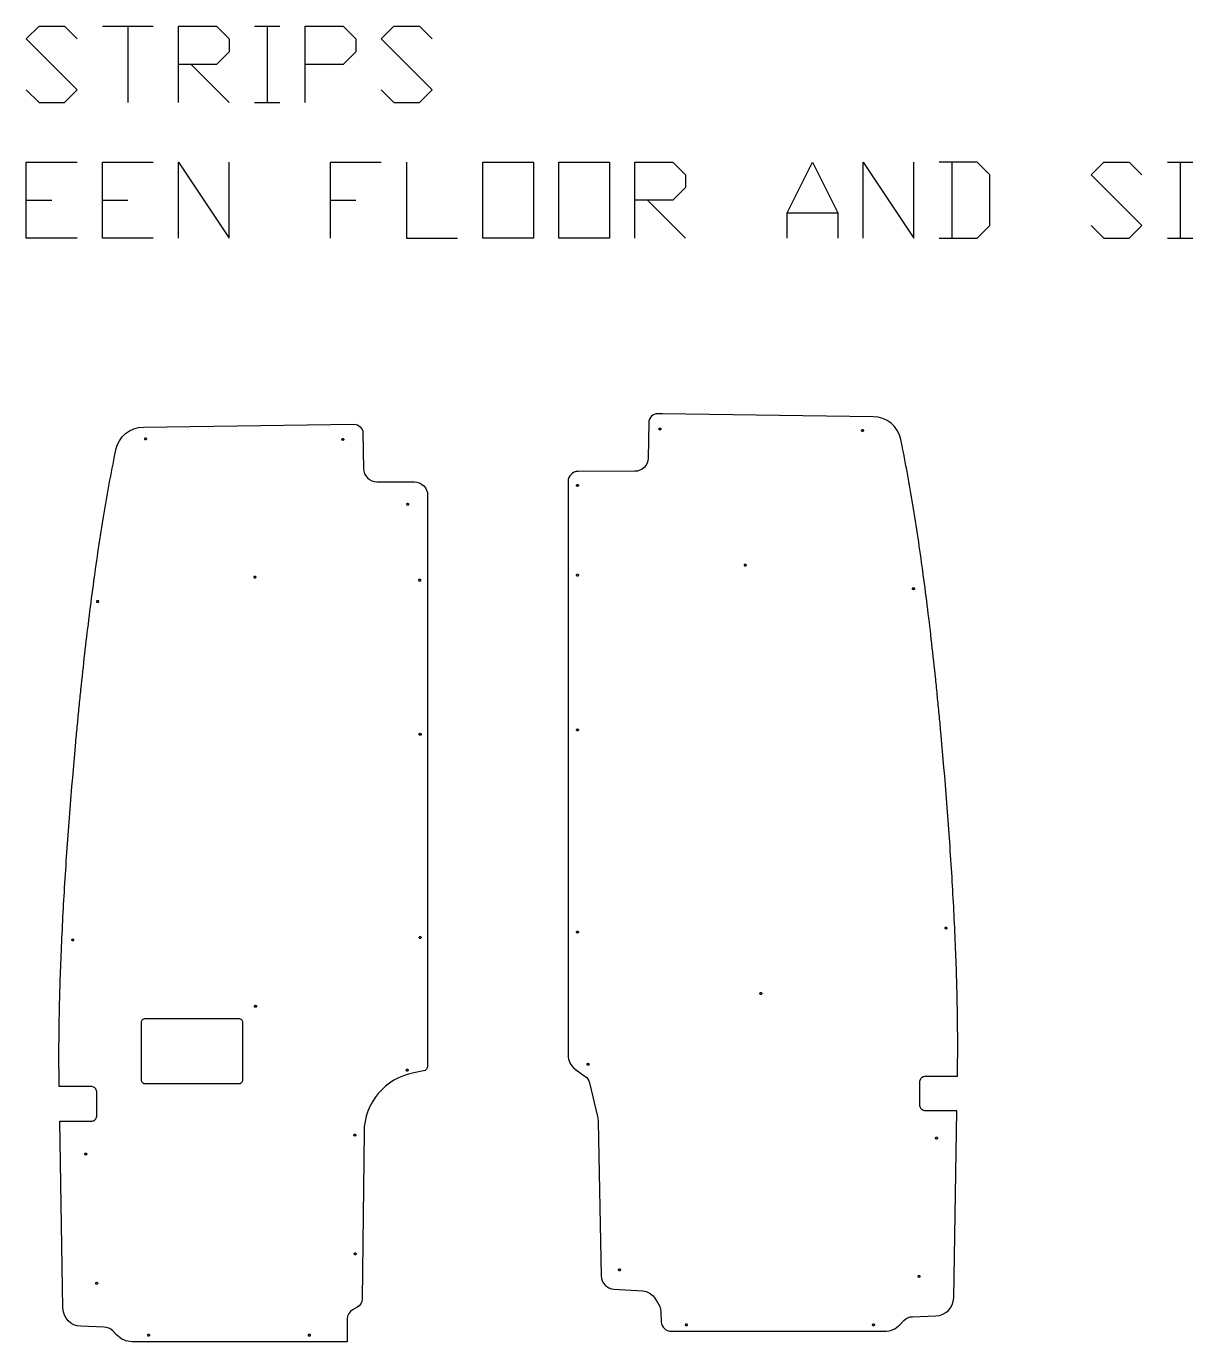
# Model space of a CAD drawing. Extents: x 123 to 9383, y -9826 to -282.
# Drawn here: x 2358 to 4695, y -9265 to -6629 of the extents above; entities that cross this region are included whole.
import ezdxf

# ---------------------------------------------------------------- set-up
doc = ezdxf.new("R2010")
doc.units = 0
doc.layers.add('Default Layer', color=1, linetype='CONTINUOUS')
doc.layers.add('Default_Layer', color=1, linetype='CONTINUOUS')

msp = doc.modelspace()

# ---------------------------------------------------------------- linework, layer by layer
at = {"layer": 'Default Layer'}
for points in [[(4055.3, -7411.1), (3633.2, -7405.4), (3623.2, -7405.3, 0.413068), (3605.5, -7422.5), (3604.2, -7494, -0.409151), (3577.2, -7520.5), (3463.8, -7520.7, 0.413834), (3443.8, -7540.7), (3443.8, -8689.9, 0.239187), (3458.1, -8718.2), (3478.2, -8732.9, -0.179053), (3486.6, -8745.6), (3502.6, -8813.6, -0.052487), (3503.9, -8824), (3510.3, -9132.8, 0.390273), (3535.6, -9159.2), (3593.3, -9162.8, -0.228426), (3616.1, -9175.5), (3622.3, -9184.4, -0.138576), (3629.5, -9205), (3630.6, -9224.9, 0.396768), (3650.6, -9243.7), (4077.7, -9243.7, 0.203475), (4108.3, -9230.7), (4116.7, -9222, -0.195003), (4133.9, -9214.4), (4180.6, -9212.8, 0.39974), (4216.4, -9176.5), (4222.8, -8801.7), (4158.8, -8801.7, -0.414214), (4148.8, -8791.7), (4148.8, -8742.7, -0.414214), (4158.8, -8732.7), (4223.8, -8732.7, 0.002897), (4224.3, -8699, 0.00261), (4224.4, -8662.3, 0.003686), (4223.9, -8604.5, 0.003202), (4222.5, -8540.4, 0.002822), (4220.3, -8477.4, 0.002521), (4217.2, -8409.4, 0.002281), (4213.5, -8342.6, 0.002089), (4209, -8272.1, 0.001937), (4204, -8202.8, 0.001818), (4198.4, -8131.2), (4196.9, -8113.5), (4190.6, -8042.6, 0.00046), (4189, -8024.8, 0.000474), (4187.3, -8007.2, 0.00099), (4183.8, -7971.5, 0.001049), (4180.3, -7936.7, 0.002289), (4172.5, -7865.2, 0.002568), (4164.5, -7797.4, 0.002882), (4155.5, -7727.7, 0.00324), (4146.2, -7662.2, 0.003652), (4135.7, -7595.2, 0.004131), (4125.1, -7533, 0.004693), (4113, -7469.6, 0.001196), (4110.4, -7456.6, 0.352421), (4055.3, -7411.1)], [(3015, -7426.3, -0.413068), (3032.7, -7443.5), (3033.9, -7515, 0.409151), (3060.9, -7541.5), (3135.4, -7541.5, -0.414214), (3162.4, -7568.5), (3162.4, -8712.2, -0.360911), (3154.2, -8722.1), (3134.5, -8725.8, 0.358001), (3035, -8844.4), (3031.5, -9178.7, -0.274211), (3020.9, -9196.1), (3012, -9200.9, 0.276984), (3001.4, -9218.5), (3001.4, -9264.5), (2570.4, -9264.5, -0.203475), (2539.9, -9251.5), (2531.4, -9242.8, 0.195003), (2514.3, -9235.2), (2467.6, -9233.7, -0.39974), (2431.8, -9197.3), (2425.4, -8822.5), (2489.4, -8822.5, 0.414214), (2499.4, -8812.5), (2499.4, -8763.5, 0.414214), (2489.4, -8753.5), (2424.4, -8753.5, -0.002897), (2423.9, -8719.8, -0.00261), (2423.8, -8683.2, -0.003686), (2424.3, -8625.4, -0.003202), (2425.7, -8561.2, -0.002822), (2427.9, -8498.2, -0.002521), (2431, -8430.2, -0.002281), (2434.6, -8363.4, -0.002089), (2439.1, -8292.9, -0.001937), (2444.1, -8223.6, -0.001818), (2449.8, -8152.1), (2451.3, -8134.3), (2457.5, -8063.4, -0.00046), (2459.2, -8045.6, -0.000474), (2460.9, -8028, -0.00099), (2464.3, -7992.3, -0.001049), (2467.9, -7957.5, -0.002289), (2475.6, -7886, -0.002568), (2483.7, -7818.2, -0.002882), (2492.7, -7748.5, -0.00324), (2502, -7683.1, -0.003652), (2512.4, -7616, -0.004131), (2523.1, -7553.8, -0.004693), (2535.2, -7490.4, -0.001196), (2537.8, -7477.5, -0.352421), (2592.9, -7431.9), (3015, -7426.3)], [(2597.4, -7457.5, -0.414214), (2595.4, -7455.5, -0.414214), (2597.4, -7453.5, -0.414214), (2599.4, -7455.5, -0.414214), (2597.4, -7457.5)], [(2992.4, -7458.5, -0.414214), (2990.4, -7456.5, -0.414214), (2992.4, -7454.5, -0.414214), (2994.4, -7456.5, -0.414214), (2992.4, -7458.5)], [(3627.8, -7437.7, -0.414214), (3625.8, -7435.7, -0.414214), (3627.8, -7433.7, -0.414214), (3629.8, -7435.7, -0.414214), (3627.8, -7437.7)], [(4033.8, -7440.7, -0.414214), (4031.8, -7438.7, -0.414214), (4033.8, -7436.7, -0.414214), (4035.8, -7438.7, -0.414214), (4033.8, -7440.7)], [(3462.8, -7550.7, -0.414214), (3460.8, -7548.7, -0.414214), (3462.8, -7546.7, -0.414214), (3464.8, -7548.7, -0.414214), (3462.8, -7550.7)], [(3122.4, -7588.5, -0.414214), (3120.4, -7586.5, -0.414214), (3122.4, -7584.5, -0.414214), (3124.4, -7586.5, -0.414214), (3122.4, -7588.5)], [(3798.8, -7710.7, -0.414214), (3796.8, -7708.7, -0.414214), (3798.8, -7706.7, -0.414214), (3800.8, -7708.7, -0.414214), (3798.8, -7710.7)], [(2816.4, -7734.5, -0.414214), (2814.4, -7732.5, -0.414214), (2816.4, -7730.5, -0.414214), (2818.4, -7732.5, -0.414214), (2816.4, -7734.5)], [(3146.4, -7740.5, -0.414214), (3144.4, -7738.5, -0.414214), (3146.4, -7736.5, -0.414214), (3148.4, -7738.5, -0.414214), (3146.4, -7740.5)], [(3462.8, -7730.7, -0.414214), (3460.8, -7728.7, -0.414214), (3462.8, -7726.7, -0.414214), (3464.8, -7728.7, -0.414214), (3462.8, -7730.7)], [(4135.8, -7757.7, -0.414214), (4133.8, -7755.7, -0.414214), (4135.8, -7753.7, -0.414214), (4137.8, -7755.7, -0.414214), (4135.8, -7757.7)], [(2501.4, -7783.5, -0.414214), (2499.4, -7781.5, -0.414214), (2501.4, -7779.5, -0.414214), (2503.4, -7781.5, -0.414214), (2501.4, -7783.5)], [(3462.8, -8040.7, -0.414214), (3460.8, -8038.7, -0.414214), (3462.8, -8036.7, -0.414214), (3464.8, -8038.7, -0.414214), (3462.8, -8040.7)], [(3147.5, -8049.5, -0.414214), (3145.5, -8047.5, -0.414214), (3147.5, -8045.5, -0.414214), (3149.5, -8047.5, -0.414214), (3147.5, -8049.5)], [(4200.8, -8437.7, -0.414214), (4198.8, -8435.7, -0.414214), (4200.8, -8433.7, -0.414214), (4202.8, -8435.7, -0.414214), (4200.8, -8437.7)], [(2451.4, -8461.5, -0.414214), (2449.4, -8459.5, -0.414214), (2451.4, -8457.5, -0.414214), (2453.4, -8459.5, -0.414214), (2451.4, -8461.5)], [(3147.4, -8456.5, -0.414214), (3145.4, -8454.5, -0.414214), (3147.4, -8452.5, -0.414214), (3149.4, -8454.5, -0.414214), (3147.4, -8456.5)], [(3462.8, -8445.7, -0.414214), (3460.8, -8443.7, -0.414214), (3462.8, -8441.7, -0.414214), (3464.8, -8443.7, -0.414214), (3462.8, -8445.7)], [(3829.8, -8568.7, -0.414214), (3827.8, -8566.7, -0.414214), (3829.8, -8564.7, -0.414214), (3831.8, -8566.7, -0.414214), (3829.8, -8568.7)], [(2817.4, -8594.5, -0.414214), (2815.4, -8592.5, -0.414214), (2817.4, -8590.5, -0.414214), (2819.4, -8592.5, -0.414214), (2817.4, -8594.5)], [(2784.4, -8617.5), (2596.4, -8617.5, 0.414214), (2588.4, -8625.5), (2588.4, -8739.5, 0.414214), (2596.4, -8747.5), (2784.4, -8747.5, 0.414214), (2792.4, -8739.5), (2792.4, -8625.5, 0.414214), (2784.4, -8617.5)], [(3121.4, -8722.5, -0.414214), (3119.4, -8720.5, -0.414214), (3121.4, -8718.5, -0.414214), (3123.4, -8720.5, -0.414214), (3121.4, -8722.5)], [(3483.8, -8710.7, -0.414214), (3481.8, -8708.7, -0.414214), (3483.8, -8706.7, -0.414214), (3485.8, -8708.7, -0.414214), (3483.8, -8710.7)], [(3016.4, -8852.5, -0.414214), (3014.4, -8850.5, -0.414214), (3016.4, -8848.5, -0.414214), (3018.4, -8850.5, -0.414214), (3016.4, -8852.5)], [(4181.8, -8858.7, -0.414214), (4179.8, -8856.7, -0.414214), (4181.8, -8854.7, -0.414214), (4183.8, -8856.7, -0.414214), (4181.8, -8858.7)], [(2477.4, -8890.5, -0.414214), (2475.4, -8888.5, -0.414214), (2477.4, -8886.5, -0.414214), (2479.4, -8888.5, -0.414214), (2477.4, -8890.5)], [(3017.4, -9090.5, -0.414214), (3015.4, -9088.5, -0.414214), (3017.4, -9086.5, -0.414214), (3019.4, -9088.5, -0.414214), (3017.4, -9090.5)], [(3546.8, -9122.7, -0.414214), (3544.8, -9120.7, -0.414214), (3546.8, -9118.7, -0.414214), (3548.8, -9120.7, -0.414214), (3546.8, -9122.7)], [(2499.4, -9149.5, -0.414214), (2497.4, -9147.5, -0.414214), (2499.4, -9145.5, -0.414214), (2501.4, -9147.5, -0.414214), (2499.4, -9149.5)], [(4146.8, -9135.7, -0.414214), (4144.8, -9133.7, -0.414214), (4146.8, -9131.7, -0.414214), (4148.8, -9133.7, -0.414214), (4146.8, -9135.7)], [(2603.4, -9253.5, -0.414214), (2601.4, -9251.5, -0.414214), (2603.4, -9249.5, -0.414214), (2605.4, -9251.5, -0.414214), (2603.4, -9253.5)], [(2925.4, -9253.5, -0.414214), (2923.4, -9251.5, -0.414214), (2925.4, -9249.5, -0.414214), (2927.4, -9251.5, -0.414214), (2925.4, -9253.5)], [(3680.8, -9232.7, -0.414214), (3678.8, -9230.7, -0.414214), (3680.8, -9228.7, -0.414214), (3682.8, -9230.7, -0.414214), (3680.8, -9232.7)], [(4055.8, -9232.7, -0.414214), (4053.8, -9230.7, -0.414214), (4055.8, -9228.7, -0.414214), (4057.8, -9230.7, -0.414214), (4055.8, -9232.7)]]:
    msp.add_lwpolyline(points, format="xyb", close=True, dxfattribs=at)
at = {"layer": 'Default_Layer'}
for points in [[(2358.4, -6755.8), (2383.8, -6781.2), (2434.6, -6781.2), (2460, -6755.8), (2358.4, -6654.2), (2383.8, -6628.8), (2434.6, -6628.8), (2460, -6654.2)], [(2510.8, -6628.8), (2612.4, -6628.8)], [(2561.6, -6628.8), (2561.6, -6781.2)], [(2663.2, -6781.2), (2663.2, -6628.8), (2739.4, -6628.8), (2764.8, -6654.2), (2764.8, -6679.6), (2739.4, -6705), (2663.2, -6705)], [(2815.6, -6628.8), (2866.4, -6628.8)], [(2841, -6628.8), (2841, -6781.2)], [(2917.2, -6781.2), (2917.2, -6628.8), (2993.4, -6628.8), (3018.8, -6654.2), (3018.8, -6679.6), (2993.4, -6705), (2917.2, -6705)], [(3069.6, -6755.8), (3095, -6781.2), (3145.8, -6781.2), (3171.2, -6755.8), (3069.6, -6654.2), (3095, -6628.8), (3145.8, -6628.8), (3171.2, -6654.2)], [(2688.6, -6705), (2764.8, -6781.2)], [(2815.6, -6781.2), (2866.4, -6781.2)], [(2460, -7053.3), (2358.4, -7053.3), (2358.4, -6900.9), (2460, -6900.9)], [(2612.4, -7053.3), (2510.8, -7053.3), (2510.8, -6900.9), (2612.4, -6900.9)], [(2663.2, -7053.3), (2663.2, -6900.9), (2764.8, -7053.3), (2764.8, -6900.9)], [(2968, -7053.3), (2968, -6900.9), (3069.6, -6900.9)], [(3120.4, -6900.9), (3120.4, -7053.3), (3222, -7053.3)], [(3577.6, -7053.3), (3577.6, -6900.9), (3653.8, -6900.9), (3679.2, -6926.3), (3679.2, -6951.7), (3653.8, -6977.1), (3577.6, -6977.1)], [(3882.4, -7053.3), (3882.4, -7002.5), (3933.2, -6900.9), (3984, -7002.5), (3984, -7053.3)], [(4034.8, -7053.3), (4034.8, -6900.9), (4136.4, -7053.3), (4136.4, -6900.9)], [(4187.2, -7053.3), (4263.4, -7053.3), (4288.8, -7027.9), (4288.8, -6926.3), (4263.4, -6900.9), (4187.2, -6900.9)], [(4212.6, -6900.9), (4212.6, -7053.3)], [(4492, -7027.9), (4517.4, -7053.3), (4568.2, -7053.3), (4593.6, -7027.9), (4492, -6926.3), (4517.4, -6900.9), (4568.2, -6900.9), (4593.6, -6926.3)], [(4644.4, -6900.9), (4695.2, -6900.9)], [(4669.8, -6900.9), (4669.8, -7053.3)], [(2358.4, -6977.1), (2409.2, -6977.1)], [(2510.8, -6977.1), (2561.6, -6977.1)], [(2968, -6977.1), (3018.8, -6977.1)], [(3603, -6977.1), (3679.2, -7053.3)], [(3882.4, -7002.5), (3984, -7002.5)], [(4644.4, -7053.3), (4695.2, -7053.3)]]:
    msp.add_lwpolyline(points, dxfattribs=at)
for points in [[(3272.8, -7053.3), (3272.8, -6900.9), (3374.4, -6900.9), (3374.4, -7053.3), (3272.8, -7053.3)], [(3425.2, -7053.3), (3425.2, -6900.9), (3526.8, -6900.9), (3526.8, -7053.3), (3425.2, -7053.3)]]:
    msp.add_lwpolyline(points, close=True, dxfattribs=at)

doc.saveas('drawing.dxf')
